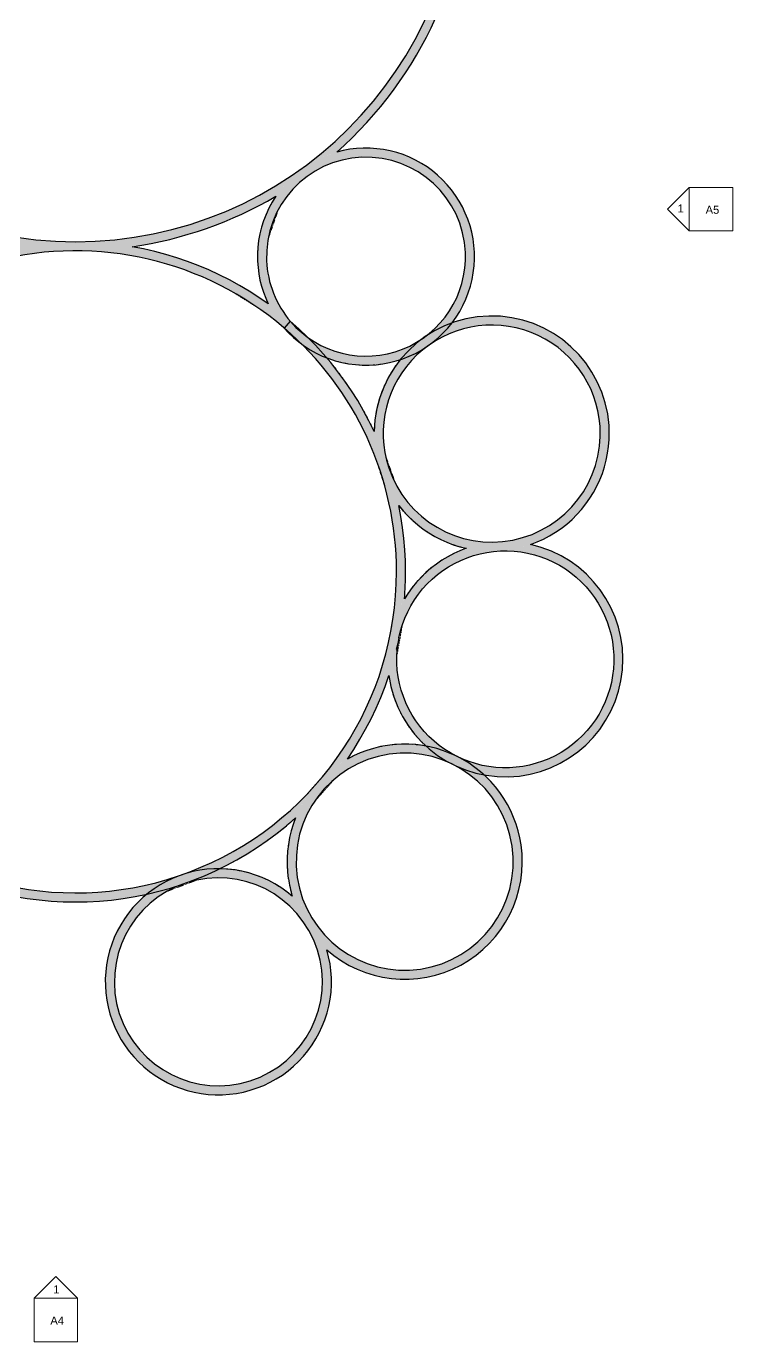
# Model space of a CAD drawing. Header units: inches. Extents: x -870 to 733, y -1250 to 961.
# Drawn here: x -48 to 733, y -1250 to 204 of the extents above; entities that cross this region are included whole.
import ezdxf

# ---------------------------------------------------------------- set-up
doc = ezdxf.new("R2010")
doc.units = ezdxf.units.IN
doc.header["$MEASUREMENT"] = 0
doc.linetypes.add('Overhead', pattern=[0.15625, 0.09375, -0.0625])
for name, color, linetype, lineweight in [('A-GENM', 13, 'Continuous', 9), ('A-ROOF', 132, 'Continuous', 13), ('A-WALL', 113, 'Continuous', 13), ('A-WALL-PATT', 111, 'Continuous', 13), ('G-ANNO-SYMB', 111, 'Continuous', 9)]:
    doc.layers.add(name, color=color, linetype=linetype, lineweight=lineweight)
doc.styles.add('Arial', font='arial.ttf', dxfattribs={"height": 8.851796})

# ---------------------------------------------------------------- blocks, each defined once
blk = doc.blocks.new('Opening-Cased - 36_ x 84_-254266-Extra Roof')
at = {"layer": 'A-GENM', "linetype": 'Overhead'}
blk.add_line((-18.2, 5), (17.4, 5), dxfattribs=at)
blk = doc.blocks.new('Opening-Cased - 36_ x 84_-V1-Extra Roof')
at = {"layer": 'A-GENM', "linetype": 'Overhead'}
blk.add_line((-17.2, 5), (16.8, 5), dxfattribs=at)
blk = doc.blocks.new('Opening-Cased - 36_ x 84_-V2-Extra Roof')
at = {"layer": 'A-GENM', "linetype": 'Overhead'}
blk.add_line((-17.2, -5), (16.7, -5), dxfattribs=at)
blk = doc.blocks.new('Opening-Cased - 36_ x 84_-V3-Extra Roof')
at = {"layer": 'A-GENM', "linetype": 'Overhead'}
blk.add_line((-18.2, 5), (16.4, 5), dxfattribs=at)
blk = doc.blocks.new('Opening-Cased - 36_ x 84_-V4-Extra Roof')
at = {"layer": 'A-GENM', "linetype": 'Overhead'}
blk.add_line((-18.3, 5), (17.7, 5), dxfattribs=at)
blk = doc.blocks.new('Opening-Cased - 36_ x 84_-V5-Extra Roof')
at = {"layer": 'A-GENM', "linetype": 'Overhead'}
blk.add_line((-18.1, 5), (16.6, 5), dxfattribs=at)
blk = doc.blocks.new('Opening-Cased - 36_ x 84_-V6-Extra Roof')
at = {"layer": 'A-GENM', "linetype": 'Overhead'}
blk.add_line((-17.1, 5), (17.7, 5), dxfattribs=at)
blk = doc.blocks.new('Opening-Cased - 36_ x 84_-V7-Extra Roof')
at = {"layer": 'A-GENM', "linetype": 'Overhead'}
blk.add_line((-18.2, 5), (17.3, 5), dxfattribs=at)
blk = doc.blocks.new('Opening-Cased - 36_ x 84_-V8-Extra Roof')
at = {"layer": 'A-GENM', "linetype": 'Overhead'}
blk.add_line((-18.1, 5), (17.3, 5), dxfattribs=at)
blk = doc.blocks.new('Elevation - Detail Number-164347-Extra Roof')
at = {"layer": 'G-ANNO-SYMB'}
for p, q in [((-0.25, -0.25), (-0.25, 0.25)), ((-0.25, 0.25), (0.25, 0.25)), ((0.25, 0.25), (0.25, -0.25)), ((0.25, -0.25), (-0.25, -0.25))]:
    blk.add_line(p, q, dxfattribs=at)
blk = doc.blocks.new('Elevation - Detail Number-164074-Extra Roof')
at = {"layer": 'G-ANNO-SYMB'}
for p, q in [((0, 0.25), (-0.25, 0)), ((0.25, 0), (0, 0.25)), ((-0.25, 0), (0.25, 0))]:
    blk.add_line(p, q, dxfattribs=at)

msp = doc.modelspace()

# ---------------------------------------------------------------- hatches: boundary and pattern name
at = {"layer": 'A-WALL-PATT'}
for points in [[(-56.9, -39.5), (-44.5, -37.5), (-31.9, -36), (-19.3, -34.9), (-6.7, -34.3), (5.9, -34), (-8.6, -33.8), (-23.2, -33), (-37.7, -31.8), (-52.2, -30.1), (-66.6, -27.8), (-80.9, -25.1), (-95.2, -21.9), (-109.3, -18.2), (-123.2, -14), (-137.1, -9.4), (-150.7, -4.3), (-164.2, 1.3), (-177.5, 7.3), (-190.5, 13.8), (-203.3, 20.8), (-215.9, 28.1), (-228.3, 35.9), (-240.3, 44.1), (-252.1, 52.7), (-263.5, 61.7), (-274.7, 71.1), (-285.5, 80.9), (-296, 91), (-306.1, 101.5), (-315.9, 112.3), (-325.3, 123.5), (-334.3, 134.9), (-342.9, 146.7), (-351.1, 158.8), (-358.9, 171.1), (-366.3, 183.7), (-373.2, 196.5), (-379.7, 209.6), (-385.7, 222.8), (-391.3, 236.3), (-396.4, 250), (-401.1, 263.8), (-405.2, 277.8), (-408.9, 291.9), (-412.1, 306.1), (-414.9, 320.4), (-417.1, 334.8), (-418.8, 349.3), (-420.1, 363.8), (-420.8, 378.4), (-421.1, 393), (-431.1, 393), (-430.8, 378.5), (-430.1, 364.1), (-428.9, 349.8), (-427.3, 335.5), (-425.1, 321.2), (-422.5, 307), (-419.5, 292.9), (-415.9, 279), (-411.9, 265.1), (-407.5, 251.4), (-402.6, 237.8), (-397.3, 224.4), (-391.5, 211.2), (-385.3, 198.2), (-378.6, 185.4), (-371.6, 172.8), (-364.1, 160.5), (-357.7, 156), (-351, 150.8), (-345.6, 146.1), (-339.9, 140.6), (-334.6, 134.8), (-329.6, 128.8), (-324.9, 122.5), (-320.5, 116), (-316.5, 109.2), (-312.9, 102.2), (-309.7, 95.1), (-306.8, 87.7), (-296.7, 77.7), (-286.2, 68), (-275.5, 58.6), (-264.4, 49.6), (-253, 41), (-241.4, 32.7), (-229.5, 24.8), (-217.4, 17.3), (-205, 10.2), (-192.4, 3.5), (-179.2, -2.9), (-166.5, -8.6), (-153.3, -14), (-139.9, -19), (-126.4, -23.5), (-112.7, -27.6), (-98.9, -31.3), (-85, -34.5), (-71, -37.2)], [(68.8, -39.5), (82.7, -37.2), (96.6, -34.5), (110.3, -31.4), (123.9, -27.8), (137.5, -23.8), (150.8, -19.3), (164.1, -14.4), (177.1, -9.1), (191, -2.9), (202.7, 2.8), (215.2, 9.3), (227.5, 16.3), (232, 22.5), (236.8, 28.5), (242.1, 34.1), (247.7, 39.4), (253.7, 44.4), (259.9, 48.9), (266.5, 53), (273.2, 56.7), (280.2, 59.9), (287.4, 62.7), (294.8, 65), (305.3, 74.7), (315.6, 84.6), (325.5, 94.9), (335, 105.4), (344.2, 116.3), (353.1, 127.5), (361.6, 139), (369.7, 150.8), (377.4, 162.7), (384.7, 175), (391.6, 187.5), (398.1, 200.1), (404.2, 213), (409.8, 226.1), (415.1, 239.4), (419.9, 252.8), (424.2, 266.4), (428.1, 280.1), (431.6, 294), (434.6, 307.9), (437.1, 322), (439.2, 336.1), (440.8, 350.2), (442, 364.4), (442.7, 378.7), (442.9, 393), (432.9, 393), (432.7, 378.4), (431.9, 363.8), (430.7, 349.3), (429, 334.8), (426.7, 320.4), (424, 306.1), (420.8, 291.9), (417.1, 277.8), (412.9, 263.8), (408.3, 250), (403.2, 236.3), (397.6, 222.8), (391.5, 209.6), (385.1, 196.5), (378.1, 183.7), (370.8, 171.1), (363, 158.8), (354.8, 146.7), (346.2, 134.9), (337.2, 123.5), (327.8, 112.3), (318, 101.5), (307.9, 91), (297.4, 80.9), (286.6, 71.1), (275.4, 61.7), (263.9, 52.7), (252.2, 44.1), (240.1, 35.9), (227.8, 28.1), (215.2, 20.8), (202.4, 13.8), (189.3, 7.3), (176, 1.3), (162.6, -4.3), (148.9, -9.4), (135.1, -14), (121.1, -18.2), (107, -21.9), (92.8, -25.1), (78.5, -27.8), (64.1, -30.1), (49.6, -31.8), (35.1, -33), (20.5, -33.8), (5.9, -34), (18.6, -34.3), (31.2, -34.9), (43.8, -36), (56.3, -37.5)], [(207.3, -55.4), (217.3, -55), (217.2, -47.6), (217.6, -40.3), (218.6, -33), (220, -25.8), (221.9, -18.7), (224.2, -11.7), (227, -4.9), (230.3, 1.7), (234, 8), (238.1, 14.1), (242.6, 19.9), (247.5, 25.4), (252.8, 30.5), (258.4, 35.3), (264.2, 39.7), (270.4, 43.7), (276.8, 47.3), (283.5, 50.4), (290.3, 53.1), (297.3, 55.4), (304.5, 57.1), (311.7, 58.4), (319, 59.2), (326.4, 59.5), (333.7, 59.3), (341, 58.6), (348.3, 57.4), (355.4, 55.8), (362.5, 53.7), (369.4, 51.1), (376.1, 48), (382.5, 44.5), (388.8, 40.6), (394.7, 36.3), (400.4, 31.6), (405.7, 26.5), (410.6, 21.1), (415.2, 15.4), (419.4, 9.4), (423.2, 3.1), (426.6, -3.5), (429.5, -10.2), (432, -17.1), (434, -24.2), (435.5, -31.4), (436.5, -38.7), (437.1, -46), (447.1, -45.6), (446.5, -37.9), (445.5, -30.3), (443.9, -22.8), (441.9, -15.4), (439.4, -8.1), (436.5, -1), (433.1, 5.9), (429.2, 12.6), (425, 19), (420.3, 25.1), (415.3, 30.9), (409.9, 36.4), (404.2, 41.5), (398.1, 46.3), (391.8, 50.6), (385.1, 54.6), (378.3, 58.1), (371.2, 61.1), (364, 63.7), (356.6, 65.8), (349.1, 67.5), (341.5, 68.6), (333.8, 69.3), (326.1, 69.5), (318.4, 69.2), (310.8, 68.4), (303.2, 67.1), (295.7, 65.3), (288.4, 63), (281.2, 60.3), (274.2, 57.2), (267.4, 53.5), (260.8, 49.5), (254.6, 45), (248.6, 40.2), (242.9, 35), (237.6, 29.4), (232.7, 23.5), (228.2, 17.3), (224, 10.8), (220.3, 4.1), (217, -2.9), (214.2, -10), (211.8, -17.4), (209.9, -24.8), (208.5, -32.4), (207.6, -40), (207.2, -47.7)], [(-325.5, -271.8), (-320.5, -259.5), (-315, -247.4), (-309.1, -235.5), (-302.8, -223.8), (-296, -212.3), (-288.8, -201.1), (-281.2, -190.2), (-273.1, -179.6), (-264.7, -169.3), (-255.9, -159.3), (-246.8, -149.7), (-237.2, -140.4), (-227.4, -131.5), (-217.2, -122.9), (-206.7, -114.8), (-195.9, -107), (-184.8, -99.6), (-173.5, -92.7), (-161.9, -86.2), (-149.1, -79.7), (-138, -74.5), (-125.7, -69.4), (-113.3, -64.7), (-100.6, -60.4), (-87.9, -56.7), (-75, -53.4), (-62, -50.6), (-48.9, -48.3), (-35.7, -46.5), (-22.5, -45.2), (-9.2, -44.4), (4.1, -44.1), (17.4, -44.2), (31, -44.9), (43.9, -46.1), (57.1, -47.8), (70.3, -49.9), (83.3, -52.6), (96.2, -55.7), (109, -59.3), (121.7, -63.4), (134.2, -68), (146.5, -73.1), (158.6, -78.6), (170.5, -84.5), (182.2, -90.9), (193.6, -97.7), (204.8, -104.9), (215.6, -112.6), (226.2, -120.7), (236.4, -129), (236.2, -128.8), (232.3, -124), (228.6, -119), (225.2, -113.7), (222, -108.4), (219.2, -102.8), (208.8, -95.6), (198.1, -88.7), (187.2, -82.3), (176.2, -76.2), (164.9, -70.5), (153.4, -65.2), (141.7, -60.2), (129.9, -55.7), (117.9, -51.6), (105.8, -48), (93.6, -44.7), (81.2, -41.9), (68.8, -39.5), (56.3, -37.5), (43.8, -36), (31, -34.9), (18.6, -34.3), (5.9, -34), (-6.7, -34.3), (-19.3, -34.9), (-31.9, -36), (-44.5, -37.5), (-56.9, -39.5), (-69.7, -42), (-82.3, -44.9), (-94.9, -48.2), (-107.3, -52), (-119.5, -56.3), (-131.6, -61), (-143.6, -66.1), (-155.3, -71.6), (-166.9, -77.5), (-178.2, -83.9), (-189.3, -90.6), (-200.1, -97.8), (-210.7, -105.3), (-221, -113.2), (-231, -121.4), (-240.7, -130), (-250.1, -138.9), (-259.2, -148.2), (-268, -157.8), (-276.4, -167.7), (-284.4, -177.9), (-292.1, -188.3), (-299.4, -199.1), (-306.3, -210), (-312.8, -221.3), (-319.3, -233.4), (-324.7, -244.4), (-330, -256.2), (-334.8, -268.2)], [(236.2, -128.8), (243.8, -122.3), (239.2, -116.5), (235, -110.5), (231.2, -104.2), (227.8, -97.6), (224.8, -90.9), (222.4, -83.9), (220.4, -76.8), (218.8, -69.6), (217.8, -62.3), (217.3, -55), (207.3, -55.4), (207.8, -62.4), (208.7, -69.4), (210, -76.3), (211.7, -83.1), (213.8, -89.8), (216.3, -96.4), (219.2, -102.8), (222, -108.4), (225.2, -113.7), (228.6, -119), (232.3, -124)], [(330.7, -170.5), (338.3, -170), (345.8, -169), (353.3, -167.6), (360.6, -165.7), (367.8, -163.4), (374.9, -160.6), (381.8, -157.4), (388.4, -153.7), (394.8, -149.6), (401, -145.1), (406.8, -140.3), (412.3, -135.1), (417.5, -129.5), (422.5, -123.4), (426.7, -117.5), (430.8, -111), (434.4, -104.4), (437.6, -97.5), (440.3, -90.4), (442.6, -83.2), (444.5, -75.8), (445.8, -68.3), (446.7, -60.8), (447.1, -53.2), (447.1, -45.6), (437.1, -46), (437.1, -53.4), (436.7, -60.7), (435.8, -68), (434.4, -75.2), (432.5, -82.3), (430.1, -89.3), (427.3, -96), (424, -102.6), (420.3, -109), (416.2, -115.1), (411.7, -120.9), (406.8, -126.3), (401.6, -131.5), (396, -136.3), (390.1, -140.7), (384, -144.7), (377.6, -148.3), (370.9, -151.4), (364.1, -154.1), (357.1, -156.4), (350, -158.1), (342.7, -159.4), (335.4, -160.2), (328.1, -160.5), (320.8, -160.3), (313.4, -159.6), (306.2, -158.5), (299, -156.8), (292, -154.7), (285.1, -152.2), (278.4, -149.1), (272, -145.6), (265.7, -141.7), (259.8, -137.4), (254.1, -132.8), (248.8, -127.7), (243.8, -122.3), (236.2, -128.8), (236.5, -129.1), (241.6, -134.7), (247.1, -139.9), (253, -144.8), (259.1, -149.3), (265.5, -153.4), (272.1, -157.1), (278.9, -160.4), (286, -163.2), (293.2, -165.6), (300.5, -167.5), (308, -169), (315.5, -169.9), (323.1, -170.4)], [(352.3, -283.9), (350.1, -276.6), (348.4, -269.1), (347.2, -261.5), (346.4, -253.9), (346.2, -246.2), (346.4, -238.5), (347.2, -230.8), (348.4, -223.3), (350.1, -215.8), (352.3, -208.4), (354.9, -201.2), (358, -194.2), (361.6, -187.3), (365.5, -180.8), (369.9, -174.5), (374.7, -168.4), (379.9, -162.7), (385.4, -157.4), (391.2, -152.4), (397.4, -147.8), (403.8, -143.6), (410.5, -139.8), (417.4, -136.5), (424.5, -133.6), (431.8, -131.1), (439.2, -129.2), (446.8, -127.7), (454.4, -126.7), (462.1, -126.2), (469.8, -126.2), (477.4, -126.6), (485, -127.6), (492.6, -129), (500, -131), (507.3, -133.4), (514.5, -136.2), (521.4, -139.6), (528.1, -143.3), (534.6, -147.5), (540.7, -152.1), (546.6, -157), (552.1, -162.4), (557.3, -168), (562.1, -174), (566.5, -180.3), (570.5, -186.9), (574.1, -193.7), (577.3, -200.7), (579.9, -207.9), (582.1, -215.2), (583.9, -222.7), (585.1, -230.3), (585.9, -238), (595.9, -237.3), (595.1, -229.4), (593.8, -221.5), (592.1, -213.8), (589.9, -206.2), (587.2, -198.7), (584.1, -191.4), (580.5, -184.3), (576.6, -177.4), (572.2, -170.8), (567.4, -164.5), (562.2, -158.4), (556.7, -152.7), (550.8, -147.4), (544.6, -142.4), (538.1, -137.8), (531.4, -133.6), (524.4, -129.9), (517.2, -126.5), (509.8, -123.6), (502.2, -121.2), (494.5, -119.2), (486.7, -117.7), (478.4, -116.7), (470.9, -116.2), (463, -116.1), (455.1, -116.6), (447.2, -117.5), (439.4, -118.9), (431.6, -120.8), (424, -123.1), (416.6, -125.9), (409.4, -129.2), (402.3, -132.9), (395.5, -137), (389, -141.5), (382.8, -146.4), (376.8, -151.7), (371.2, -157.3), (366, -163.3), (361.1, -169.5), (356.6, -176.1), (352.6, -182.9), (348.9, -190), (345.7, -197.2), (343, -204.7), (340.7, -212.3), (338.8, -220), (337.5, -227.8), (336.6, -235.7), (336.2, -243.7), (340.7, -253.6), (344.9, -263.6), (348.7, -273.7)], [(370.9, -399), (370.7, -386.8), (370.1, -374.5), (369.1, -362.3), (367.6, -350.1), (365.8, -337.9), (363.5, -325.8), (361.2, -315.3), (358.5, -304.7), (355.6, -294.3), (352.3, -283.9), (348.7, -273.7), (344.9, -263.6), (340.7, -253.6), (336.2, -243.7), (330.5, -232.1), (324.4, -220.8), (318, -209.7), (310.6, -198.1), (303.8, -188.1), (296.2, -177.8), (288.2, -167.7), (279.9, -157.9), (271.2, -148.4), (262.2, -139.2), (252.9, -130.3), (243.3, -121.8), (236.8, -129.4), (246.7, -138.2), (256.3, -147.4), (265.6, -157), (274.5, -166.9), (283, -177.1), (291.1, -187.7), (298.9, -198.5), (306.2, -209.7), (313.1, -221), (319.9, -233.4), (325.6, -244.6), (331.1, -256.7), (336.2, -269), (340.9, -281.4), (345.1, -294.1), (348.8, -306.9), (352, -319.8), (354.7, -332.8), (356.9, -346), (358.7, -359.2), (359.9, -372.4), (360.7, -385.7), (360.9, -399), (366.5, -399)], [(466.2, -376.1), (474.1, -375.9), (481.9, -375.1), (489.7, -374), (497.4, -372.3), (505, -370.2), (512.5, -367.6), (519.8, -364.5), (526.9, -361.1), (534.3, -356.8), (540.3, -352.9), (546.7, -348.2), (552.7, -343.1), (558.4, -337.7), (563.8, -331.9), (568.9, -325.8), (573.5, -319.5), (577.8, -312.8), (581.6, -305.9), (585, -298.8), (588, -291.5), (590.5, -284.1), (592.6, -276.4), (594.2, -268.7), (595.3, -260.9), (596, -253), (596.2, -245.2), (595.9, -237.3), (585.9, -238), (586.2, -245.7), (586, -253.4), (585.3, -261), (584.1, -268.6), (582.4, -276.1), (580.2, -283.5), (577.6, -290.8), (574.5, -297.8), (570.9, -304.7), (567, -311.3), (562.6, -317.6), (557.8, -323.6), (552.6, -329.3), (547.1, -334.7), (541.3, -339.7), (535.1, -344.3), (528.6, -348.6), (521.9, -352.4), (515, -355.7), (507.9, -358.6), (500.6, -361.1), (493.1, -363), (485.6, -364.5), (477.9, -365.5), (470.3, -366), (462.6, -366), (454.9, -365.6), (447.2, -364.6), (439.7, -363.1), (432.2, -361.2), (424.9, -358.8), (417.8, -355.9), (410.8, -352.6), (403.9, -348.7), (397.6, -344.6), (391.5, -340), (385.6, -335), (380.1, -329.7), (374.9, -324), (370.1, -317.9), (365.7, -311.6), (361.7, -305), (358.1, -298.2), (355, -291.2), (352.3, -283.9), (355.6, -294.3), (358.5, -304.7), (361.2, -315.3), (363.5, -325.8), (368.5, -331.9), (373.9, -337.7), (379.7, -343.1), (385.7, -348.2), (392, -352.9), (398.7, -357.2), (405.5, -361.1), (412.6, -364.5), (419.9, -367.6), (427.3, -370.2), (434.9, -372.3), (442.6, -374), (450.4, -375.1), (458.3, -375.9)], [(4.3, -764), (17.7, -763.9), (31.1, -763.2), (44.5, -762), (57.8, -760.3), (71, -758.2), (84.1, -755.6), (97.2, -752.5), (110.1, -748.9), (122.9, -744.8), (135.5, -740.3), (147.9, -735.3), (160.2, -729.9), (172.2, -724), (184, -717.7), (195.6, -710.9), (206.9, -703.7), (218, -696.1), (228.7, -688.2), (239.2, -679.8), (249.3, -671), (252.6, -663.7), (256.2, -656.5), (260.3, -649.7), (264.9, -643), (269.8, -636.7), (275.1, -630.7), (280.7, -625), (286.7, -619.7), (293.1, -614.7), (299.7, -610.2), (306.6, -606), (313.7, -595.3), (320.5, -584.2), (326.8, -573), (332.8, -561.5), (338.3, -549.8), (343.5, -538), (348.2, -525.9), (352.5, -513.7), (355.5, -504.2), (358.2, -494.6), (360.7, -485), (351.7, -484.2), (352.6, -476.9), (353.8, -469.7), (355.5, -462.6), (357.6, -455.5), (360, -448.6), (362.9, -441.8), (366.1, -435.2), (369.7, -428.8), (370.4, -418.9), (370.8, -409), (370.9, -399), (360.9, -399), (360.7, -412.3), (359.9, -425.5), (358.7, -438.7), (357, -451.8), (354.8, -464.9), (352.1, -477.8), (348.9, -490.7), (345.2, -503.4), (341.1, -516), (336.5, -528.4), (331.4, -540.8), (326, -552.7), (320, -564.5), (313.6, -576.1), (306.8, -587.5), (299.6, -598.6), (291.9, -609.4), (283.9, -619.9), (275.4, -630.1), (266.6, -640), (257.5, -649.6), (247.9, -658.8), (238.1, -667.6), (227.9, -676.1), (217.4, -684.2), (206.6, -691.9), (195.6, -699.1), (184.3, -706), (172.7, -712.4), (160.9, -718.4), (148.9, -724), (136.6, -729.1), (124.2, -733.8), (111.7, -737.9), (99, -741.6), (86.1, -744.9), (73.2, -747.6), (60.1, -749.9), (47, -751.7), (33.8, -752.9), (20.6, -753.7), (7.4, -754), (-5.9, -753.8), (-19.1, -753.2), (-32.3, -752), (-45.4, -750.3), (-58.5, -748.1), (-71.5, -745.5), (-84.3, -742.4), (-97.1, -738.8), (-109.7, -734.7), (-122.1, -730.1), (-134.4, -725.1), (-146.4, -719.7), (-158.3, -713.8), (-169.9, -707.4), (-181.3, -700.7), (-192.7, -693.3), (-203.3, -685.9), (-213.8, -677.9), (-224.1, -669.5), (-234, -660.7), (-243.6, -651.6), (-252.8, -642.1), (-261.7, -632.3), (-270.2, -622.1), (-278.3, -611.7), (-286.1, -600.9), (-293.4, -589.9), (-300.3, -578.6), (-306.8, -567.1), (-312.8, -555.3), (-318.4, -543.3), (-323.6, -531.1), (-328.3, -518.7), (-332.5, -506.1), (-336.3, -493.5), (-339.6, -480.6), (-342.4, -467.7), (-344.7, -454.6), (-346.5, -441.5), (-347.9, -428.4), (-348.7, -415.1), (-349.1, -401.9), (-348.9, -388.7), (-348.3, -375.4), (-347.2, -362.2), (-345.5, -349.1), (-343.4, -336), (-340.8, -323), (-337.8, -310.2), (-334.2, -297.4), (-330.2, -284.8), (-325.7, -272.3), (-329.6, -278), (-333.9, -283.4), (-338.6, -288.6), (-343.5, -293.5), (-346.7, -304.8), (-349.5, -316.2), (-352, -327.6), (-354.1, -339.2), (-355.9, -350.8), (-357.1, -361.6), (-358.1, -372.4), (-358.7, -383.2), (-359, -394.1), (-359, -404.9), (-358.7, -415.7), (-358.1, -425.8), (-357.2, -435.8), (-356.1, -445.8), (-352.9, -449.1), (-350, -452.6), (-347.5, -456.4), (-345.3, -460.5), (-343.6, -464.7), (-342.2, -469), (-341.3, -473.5), (-340.8, -478.1), (-340.7, -482.6), (-341.1, -487.2), (-341.9, -491.7), (-343.1, -496.1), (-344.7, -500.3), (-340.8, -513.1), (-336.4, -525.8), (-331.5, -538.3), (-326.1, -550.6), (-320.4, -562.6), (-314.1, -574.5), (-307.5, -586.1), (-300.4, -597.5), (-292.9, -608.6), (-285, -619.5), (-276.7, -630), (-268, -640.2), (-259, -650.1), (-249.6, -659.7), (-239.9, -668.9), (-229.8, -677.7), (-219.4, -686.2), (-208.4, -694.5), (-197.7, -701.9), (-186.5, -709.2), (-175, -716.1), (-163.2, -722.5), (-151.2, -728.5), (-139, -734), (-126.6, -739.1), (-114, -743.8), (-101.3, -747.9), (-88.4, -751.6), (-75.4, -754.9), (-62.3, -757.6), (-49.1, -759.9), (-35.8, -761.7), (-22.5, -762.9), (-9.1, -763.7)], [(610.7, -507.2), (611.1, -499.4), (611.1, -491.6), (610.7, -483.8), (609.7, -476), (608.3, -468.4), (606.4, -460.8), (604.1, -453.3), (601.3, -446), (598.1, -438.9), (594.5, -432), (590.2, -424.9), (586.1, -418.9), (581.3, -412.7), (576.1, -406.8), (570.6, -401.3), (564.8, -396.1), (558.6, -391.3), (552.2, -386.8), (545.6, -382.7), (538.7, -379.1), (531.5, -375.8), (524.3, -373), (516.8, -370.7), (509.2, -368.8), (501.6, -371.2), (493.8, -373.1), (485.9, -374.6), (478, -375.6), (470, -376), (462, -376), (454, -375.5), (446, -374.5), (438.1, -373), (430.8, -375.9), (423.7, -379.1), (416.8, -382.8), (409.8, -387.1), (403.7, -391.3), (397.5, -396.2), (391.7, -401.4), (386.2, -407), (381, -412.9), (376.2, -419), (371.8, -425.5), (367.8, -432.2), (364.1, -439.2), (360.9, -446.3), (358.2, -453.6), (355.9, -461.1), (354, -468.7), (352.6, -476.4), (351.7, -484.2), (361.7, -485.1), (362.5, -478.4), (363.6, -471.8), (365.5, -463.9), (367.6, -457.2), (370.2, -450.1), (373.3, -443.2), (376.8, -436.5), (380.8, -430), (385.1, -423.8), (389.8, -417.9), (394.9, -412.3), (400.4, -407), (406.1, -402.1), (412.2, -397.5), (418.5, -393.4), (425.1, -389.6), (431.9, -386.3), (438.9, -383.4), (446.1, -381), (453.4, -379), (460.8, -377.5), (468.3, -376.4), (475.8, -375.8), (483.4, -375.7), (491, -376.1), (498.5, -377), (505.9, -378.3), (513.3, -380.1), (520.5, -382.3), (527.6, -385), (534.5, -388.2), (541.2, -391.8), (547.6, -395.7), (553.8, -400.1), (559.7, -404.9), (565.2, -410), (570.5, -415.5), (575.3, -421.3), (579.8, -427.4), (584, -433.7), (587.7, -440.3), (590.9, -447.2), (593.8, -454.2), (596.2, -461.4), (598.1, -468.7), (599.6, -476.1), (600.6, -483.6), (601.1, -491.2), (601.2, -498.7), (600.7, -506.3)], [(480.5, -625.7), (488.5, -625.5), (496.5, -624.8), (504.5, -623.6), (512.4, -621.9), (520.1, -619.7), (527.8, -617.1), (535.2, -614), (542.4, -610.4), (549.4, -606.4), (556.1, -601.9), (562.6, -597.1), (568.7, -591.9), (574.5, -586.2), (579.9, -580.3), (585, -574), (589.6, -567.4), (593.9, -560.6), (597.7, -553.5), (601, -546.1), (603.9, -538.6), (606.3, -530.9), (608.3, -523.1), (609.7, -515.2), (610.7, -507.2), (600.7, -506.3), (599.8, -513.8), (598.5, -521.2), (596.6, -528.5), (594.3, -535.7), (591.6, -542.7), (588.4, -549.6), (584.8, -556.2), (580.8, -562.6), (576.4, -568.7), (571.7, -574.5), (566.5, -580.1), (561.1, -585.3), (555.3, -590.1), (549.2, -594.6), (542.9, -598.6), (536.3, -602.3), (529.5, -605.6), (522.5, -608.4), (515.3, -610.7), (508.1, -612.7), (500.7, -614.1), (493.2, -615.1), (485.7, -615.6), (478.1, -615.7), (470.6, -615.2), (463.1, -614.3), (455.7, -613), (448.4, -611.1), (441.2, -608.8), (434.2, -606.1), (427.3, -602.9), (420.7, -599.3), (414.3, -595.3), (408.2, -590.9), (402.4, -586.2), (396.8, -581), (391.6, -575.6), (386.8, -569.8), (382.3, -563.7), (378.3, -557.4), (374.6, -550.8), (371.3, -544), (368.5, -537), (366.2, -529.8), (364.2, -522.6), (362.8, -515.2), (361.8, -507.7), (361.3, -500.2), (361.2, -492.6), (361.7, -485.1), (362.5, -478.4), (363.6, -471.8), (362.2, -478.4), (360.7, -485), (358.2, -494.6), (355.5, -504.2), (352.5, -513.7), (353.8, -521.6), (355.7, -529.5), (358, -537.2), (360.8, -544.8), (364.1, -552.1), (367.8, -559.3), (372, -566.2), (376.5, -572.8), (381.6, -579.2), (386.9, -585.2), (392.6, -590.8), (398.7, -596.1), (405.1, -601.1), (411.7, -605.6), (418.7, -609.7), (425.9, -613.3), (433.2, -616.5), (440.8, -619.3), (448.6, -621.5), (456.4, -623.3), (464.4, -624.6), (472.4, -625.4), (478.4, -625.6)], [(241.3, -738.3), (251.2, -736.9), (250.3, -729.2), (250, -721.5), (250.1, -713.9), (250.7, -706.2), (251.8, -698.6), (253.4, -691), (255.4, -683.6), (258, -676.4), (261, -669.3), (264.4, -662.4), (268.3, -655.8), (272.6, -649.4), (277.3, -643.3), (282.4, -637.5), (287.8, -632.1), (293.6, -627), (299.7, -622.3), (306.6, -617.6), (312.7, -614.1), (319.5, -610.6), (326.6, -607.6), (333.9, -605.1), (341.3, -603), (348.8, -601.4), (356.4, -600.3), (364.1, -599.7), (371.8, -599.5), (379.5, -599.9), (387.1, -600.8), (394.7, -602.1), (402.2, -603.9), (409.5, -606.2), (416.7, -609), (423.7, -612.2), (430.4, -615.9), (436.9, -620), (443.2, -624.5), (449.1, -629.4), (454.7, -634.6), (460, -640.2), (464.9, -646.2), (469.4, -652.4), (473.5, -658.9), (477.2, -665.7), (480.4, -672.6), (483.2, -679.8), (485.5, -687.2), (487.3, -694.6), (488.7, -702.2), (498.6, -700.8), (497.2, -692.9), (495.3, -685.1), (492.9, -677.4), (490.1, -669.9), (486.8, -662.6), (483.1, -655.6), (479, -648.7), (474.4, -642.1), (469.4, -635.9), (464.1, -629.9), (458.4, -624.3), (452.4, -619), (446, -614.1), (439.4, -609.6), (432.5, -605.6), (425.4, -601.9), (418, -598.7), (410.5, -596), (402.8, -593.8), (395, -592), (387.1, -590.7), (379.1, -589.9), (371.1, -589.5), (363.1, -589.7), (355.1, -590.4), (347.2, -591.5), (339.4, -593.2), (331.7, -595.3), (324.1, -597.9), (316.7, -600.9), (309.5, -604.5), (302.5, -608.4), (295.8, -612.8), (289.2, -617.6), (283.2, -622.7), (277.4, -628.2), (272, -634.1), (266.9, -640.3), (262.2, -646.8), (258, -653.5), (254.1, -660.5), (250.7, -667.8), (247.7, -675.2), (245.2, -682.8), (243.2, -690.6), (241.7, -698.4), (240.6, -706.4), (240.1, -714.4), (240, -722.4), (240.4, -730.4), (240.7, -732.9)], [(371, -849.5), (378.9, -849.2), (386.8, -848.4), (394.7, -847.2), (402.4, -845.4), (410, -843.2), (417.5, -840.5), (424.7, -837.4), (431.8, -833.9), (438.7, -829.9), (445.3, -825.5), (451.6, -820.7), (457.6, -815.5), (463.3, -810), (468.6, -804.2), (473.6, -798), (478.2, -791.5), (482.4, -784.8), (486.2, -777.8), (489.5, -770.6), (492.4, -763.2), (494.8, -755.7), (496.8, -748), (498.3, -740.2), (499.3, -732.4), (499.9, -724.5), (499.9, -716.5), (499.5, -708.6), (498.6, -700.8), (488.7, -702.2), (489.6, -709.8), (489.9, -717.5), (489.8, -725.2), (489.2, -732.9), (488.1, -740.5), (486.5, -748), (484.5, -755.4), (481.9, -762.7), (478.9, -769.8), (475.5, -776.7), (471.6, -783.3), (467.3, -789.7), (462.6, -795.8), (457.5, -801.6), (452.1, -807), (446.3, -812.1), (440.2, -816.8), (433.9, -821.1), (427.2, -825), (420.4, -828.4), (413.3, -831.4), (406, -834), (398.6, -836.1), (391.1, -837.7), (383.5, -838.8), (375.8, -839.4), (368.1, -839.5), (360.4, -839.2), (352.8, -838.3), (345.2, -837), (337.7, -835.1), (330.4, -832.8), (323.2, -830.1), (316.2, -826.8), (309.5, -823.2), (303, -819.1), (296.7, -814.6), (290.8, -809.7), (285.2, -804.4), (279.9, -798.8), (275, -792.9), (270.5, -786.7), (266.4, -780.2), (262.7, -773.4), (259.5, -766.4), (256.7, -759.2), (254.4, -751.9), (252.6, -744.4), (251.2, -736.9), (241.3, -738.3), (242.4, -744.8), (243.9, -751.3), (245.7, -757.7), (250.8, -762.4), (255.7, -767.3), (260.3, -772.6), (264.6, -778.1), (268.5, -783.8), (272.2, -789.7), (275.5, -795.8), (278.5, -802.1), (281.4, -809.5), (283.9, -817), (290, -822), (296.4, -826.7), (303, -831), (310, -834.9), (317.1, -838.3), (324.4, -841.3), (331.9, -843.9), (339.6, -845.9), (347.4, -847.6), (355.2, -848.7), (363.1, -849.4), (366.5, -849.4)], [(49.5, -902.4), (58.6, -898.4), (55.8, -891.4), (53.5, -884.3), (51.7, -877), (50.3, -869.6), (49.4, -862.1), (49, -854.6), (49.1, -847.1), (49.7, -839.6), (50.8, -832.1), (52.3, -824.8), (54.4, -817.5), (56.9, -810.4), (59.8, -803.5), (63.2, -796.8), (67.1, -790.3), (71.3, -784.1), (76, -778.2), (81, -772.6), (86.4, -767.4), (92.1, -762.5), (98.2, -758), (104.5, -753.9), (111, -750.2), (117.8, -746.9), (124.8, -744.1), (132, -741.8), (139.3, -740), (146.7, -738.6), (154.1, -737.7), (161.7, -737.3), (169.2, -737.4), (176.7, -738), (184.1, -739.1), (191.5, -740.6), (198.8, -742.7), (205.8, -745.2), (212.7, -748.1), (219.5, -751.5), (225.9, -755.4), (232.1, -759.7), (238, -764.3), (243.6, -769.3), (248.9, -774.7), (253.8, -780.4), (258.3, -786.5), (262.4, -792.8), (266.1, -799.3), (269.3, -806.1), (278.5, -802.1), (275.1, -795), (271.3, -788.2), (267, -781.6), (262.4, -775.2), (257.4, -769.2), (252, -763.5), (246.2, -758.1), (240.1, -753.2), (233.8, -748.6), (227.1, -744.4), (220.2, -740.7), (213.1, -737.3), (205.8, -734.5), (198.3, -732.1), (190.7, -730.2), (183, -728.7), (175.2, -727.8), (167.3, -727.3), (159.5, -727.4), (151.7, -727.9), (143.9, -728.9), (136.2, -730.4), (128.6, -732.4), (121.1, -734.9), (113.8, -737.8), (106.7, -741.2), (99.9, -745), (93.3, -749.2), (86.9, -753.9), (80.9, -758.9), (75.2, -764.3), (69.8, -770), (64.9, -776.1), (60.3, -782.5), (56.1, -789.1), (52.3, -796), (49, -803.1), (46.2, -810.5), (43.8, -817.9), (41.9, -825.6), (40.4, -833.3), (39.5, -841.1), (39, -848.9), (39.1, -856.8), (39.6, -864.6), (40.6, -872.4), (42.1, -880.1), (44.1, -887.7), (46.6, -895.1)], [(160.6, -977.2), (168.5, -977.2), (176.3, -976.7), (184.1, -975.7), (191.8, -974.1), (199.4, -972.2), (206.8, -969.7), (214.1, -966.8), (221.2, -963.4), (228.1, -959.6), (234.7, -955.4), (241, -950.7), (247.1, -945.7), (252.8, -940.3), (258.1, -934.5), (263.1, -928.5), (267.7, -922.1), (271.9, -915.4), (275.6, -908.5), (278.9, -901.4), (281.8, -894.1), (284.2, -886.6), (286.1, -879), (287.5, -871.3), (288.5, -863.5), (288.9, -855.6), (288.9, -847.8), (288.4, -840), (287.3, -832.2), (285.8, -824.5), (283.9, -816.9), (281.4, -809.4), (278.5, -802.1), (269.3, -806.1), (272.1, -813.1), (274.4, -820.3), (276.3, -827.6), (277.7, -835), (278.6, -842.4), (279, -850), (278.9, -857.5), (278.3, -865), (277.2, -872.4), (275.6, -879.8), (273.6, -887), (271.1, -894.1), (268.1, -901.1), (264.7, -907.8), (260.9, -914.2), (256.6, -920.4), (251.9, -926.3), (246.9, -931.9), (241.5, -937.2), (235.8, -942.1), (229.8, -946.6), (223.5, -950.7), (216.9, -954.4), (210.1, -957.6), (203.1, -960.4), (196, -962.7), (188.7, -964.6), (181.3, -966), (173.8, -966.9), (166.3, -967.3), (158.8, -967.2), (151.3, -966.6), (143.8, -965.5), (136.5, -963.9), (129.2, -961.9), (122.1, -959.4), (115.2, -956.4), (108.5, -953), (102, -949.2), (95.8, -944.9), (89.9, -940.3), (84.3, -935.2), (79.1, -929.8), (74.2, -924.1), (69.7, -918.1), (65.6, -911.8), (61.9, -905.2), (58.6, -898.4), (49.5, -902.4), (52.9, -909.5), (56.7, -916.4), (60.9, -923), (65.5, -929.3), (70.6, -935.4), (76, -941.1), (81.7, -946.4), (87.8, -951.4), (94.2, -956), (100.8, -960.2), (107.7, -963.9), (114.8, -967.2), (122.2, -970.1), (129.6, -972.5), (137.3, -974.4), (145, -975.8), (152.8, -976.8)]]:
    msp.add_hatch(color=256, dxfattribs=at).paths.add_polyline_path(points, flags=0)

# ---------------------------------------------------------------- linework, layer by layer
at = {"layer": 'A-ROOF'}
for centre, radius, start, end in [((327.2, -50.5), 120, 146.1924, 147.8141), ((327.2, -50.5), 120, 153.1815, 155.1273), ((327.2, -50.5), 120, 149.5373, 151.4692), ((327.2, -50.5), 120, 160.4698, 162.4592), ((327.2, -50.5), 120, 156.8257, 158.7898), ((327.2, -50.5), 120, 167.7581, 169.8415), ((327.2, -50.5), 120, 164.114, 166.1398), ((327.2, -50.5), 120, 175.0464, 177.4762), ((327.2, -50.5), 120, 171.4023, 173.5894), ((327.2, -50.5), 120, 178.6905, 182.3346), ((327.2, -50.5), 120, 248.8292, 249.3826), ((5.9, -399), 365, 39.84, 40.4157), ((327.2, -50.5), 120, 251.1654, 252.9959), ((5.9, -399), 365, 37.8685, 38.946), ((327.2, -50.5), 120, 254.7791, 256.6093), ((327.2, -50.5), 120, 258.3928, 260.2226), ((327.2, -50.5), 120, 262.0064, 263.8359), ((327.2, -50.5), 120, 265.6201, 267.4493), ((327.2, -50.5), 120, 269.2337, 271.0626), ((327.2, -50.5), 120, 272.8473, 274.676), ((327.2, -50.5), 120, 276.4609, 278.2893), ((327.2, -50.5), 120, 280.0745, 281.9027), ((327.2, -50.5), 120, 283.6881, 285.516), ((466.2, -246.1), 130, 144.1949, 146.0256), ((327.2, -50.5), 120, 287.3016, 288.435), ((466.2, -246.1), 130, 141.0304, 142.5441), ((5.9, -399), 365, 35.8933, 36.9798), ((466.2, -246.1), 130, 151.1413, 152.9957), ((466.2, -246.1), 130, 147.6681, 149.5092), ((5.9, -399), 365, 33.912, 35.0144), ((5.9, -399), 365, 31.9194, 33.0496), ((466.2, -246.1), 130, 158.0876, 159.9835), ((466.2, -246.1), 130, 154.6144, 156.4864), ((5.9, -399), 365, 29.9019, 31.0853), ((466.2, -246.1), 130, 165.0339, 167.0194), ((466.2, -246.1), 130, 161.5607, 163.4914), ((5.9, -399), 365, 27.8097, 29.1213), ((5.9, -399), 365, 25.1944, 27.1577), ((466.2, -246.1), 130, 171.9801, 174.2959), ((466.2, -246.1), 130, 168.507, 170.5915), ((466.2, -246.1), 130, 175.4532, 178.9263), ((466.2, -246.1), 130, 217.8366, 221.232), ((466.2, -246.1), 130, 222.3608, 224.6276), ((466.2, -246.1), 130, 225.98, 228.0235), ((466.2, -246.1), 130, 229.4701, 231.4197), ((466.2, -246.1), 130, 232.917, 234.8163), ((466.2, -246.1), 130, 236.3444, 238.2135), ((466.2, -246.1), 130, 239.7612, 241.6112), ((466.2, -246.1), 130, 243.1717, 245.0097), ((466.2, -246.1), 130, 246.5781, 248.4091), ((466.2, -246.1), 130, 249.9817, 251.8098), ((481.2, -495.7), 130, 113.8523, 116.1092), ((466.2, -246.1), 130, 253.3833, 255.2121), ((481.2, -495.7), 130, 109.3452, 112.7271), ((466.2, -246.1), 130, 256.7835, 257.5406), ((481.2, -495.7), 130, 124.3687, 126.2565), ((481.2, -495.7), 130, 120.9347, 122.8738), ((481.2, -495.7), 130, 117.4579, 119.4914), ((481.2, -495.7), 130, 134.5846, 136.4061), ((481.2, -495.7), 130, 131.187, 133.0225), ((481.2, -495.7), 130, 127.7831, 129.6393), ((481.2, -495.7), 130, 144.7576, 146.5599), ((481.2, -495.7), 130, 141.3689, 143.1747), ((481.2, -495.7), 130, 137.9781, 139.7901), ((481.2, -495.7), 130, 148.1449, 149.0492), ((481.2, -495.7), 130, 187.9595, 191.3921), ((481.2, -495.7), 130, 192.5297, 194.8256), ((481.2, -495.7), 130, 196.1858, 198.2601), ((481.2, -495.7), 130, 199.7114, 201.696), ((481.2, -495.7), 130, 203.1934, 205.1338), ((481.2, -495.7), 130, 206.6557, 208.5742), ((481.2, -495.7), 130, 210.1073, 212.0184), ((481.2, -495.7), 130, 213.5525, 215.4684), ((481.2, -495.7), 130, 216.9936, 218.9278), ((481.2, -495.7), 130, 220.4319, 222.4043), ((370, -719.5), 130, 108.1063, 110.0058), ((370, -719.5), 130, 104.6571, 106.5801), ((370, -719.5), 130, 101.1895, 103.1562), ((370, -719.5), 130, 97.6823, 99.7336), ((370, -719.5), 130, 94.061, 96.312), ((370, -719.5), 130, 86.0509, 92.8912), ((370, -719.5), 130, 82.6302, 84.9566), ((481.2, -495.7), 130, 223.8682, 225.9167), ((370, -719.5), 130, 79.5511, 81.2864), ((481.2, -495.7), 130, 227.303, 227.5922), ((370, -719.5), 130, 118.4077, 119.1838), ((370, -719.5), 130, 114.9786, 116.8652), ((370, -719.5), 130, 111.5455, 113.4338), ((5.9, -399), 365, 307.7318, 309.0991), ((5.9, -399), 365, 309.779, 311.826), ((370, -719.5), 130, 160.7315, 162.5971), ((370, -719.5), 130, 158.0941, 159.1404), ((5.9, -399), 365, 305.6843, 306.9176), ((370, -719.5), 130, 167.628, 169.525), ((370, -719.5), 130, 164.1802, 166.0578), ((5.9, -399), 365, 301.5881, 302.7362), ((5.9, -399), 365, 303.6364, 304.8139), ((370, -719.5), 130, 174.5221, 176.5006), ((370, -719.5), 130, 171.0753, 173.0029), ((5.9, -399), 365, 295.934, 296.5552), ((5.9, -399), 365, 297.4898, 298.6109), ((5.9, -399), 365, 299.5393, 300.6704), ((370, -719.5), 130, 177.9684, 180.0421), ((370, -719.5), 130, 181.4144, 183.7147), ((164, -852.3), 125, 88.8448, 89.2747), ((164, -852.3), 125, 85.3653, 87.3672), ((164, -852.3), 125, 81.8836, 83.8461), ((164, -852.3), 125, 78.3987, 80.3429), ((164, -852.3), 125, 74.9091, 76.8497), ((164, -852.3), 125, 71.4121, 73.3624), ((164, -852.3), 125, 67.9025, 69.8791), ((164, -852.3), 125, 64.3682, 66.3984), ((164, -852.3), 125, 60.7762, 62.9197), ((370, -719.5), 130, 184.86, 188.3055), ((164, -852.3), 125, 56.9837, 59.4425), ((164, -852.3), 125, 52.4909, 55.9663), ((164, -852.3), 125, 49.1887, 51.8627)]:
    msp.add_arc(centre, radius, start, end, dxfattribs=at)
at = {"layer": 'A-WALL', "lineweight": 30}
for p, q in [((243.3, -121.8), (236.8, -129.4)), ((360.7, -485), (361.7, -485.1))]:
    msp.add_line(p, q, dxfattribs=at)
at = {"layer": 'A-WALL', "lineweight": 30, "flags": 128}
for points in [[(447.1, -45.6), (446.5, -38.2), (445.5, -30.8), (444.1, -23.5), (442.2, -16.3), (439.8, -9.2), (437, -2.3), (433.8, 4.5), (430.2, 11), (426.2, 17.3), (421.8, 23.3), (417, 29), (411.9, 34.5), (406.4, 39.6), (400.7, 44.3), (394.7, 48.7), (388.4, 52.7), (381.8, 56.3), (375.1, 59.5), (368.2, 62.3), (361.1, 64.6), (353.9, 66.5), (346.5, 67.9), (339.1, 68.9), (331.7, 69.4), (324.2, 69.5), (316.8, 69), (309.4, 68.2), (302, 66.8), (294.8, 65)], [(227.5, 16.3), (223.4, 9.8), (219.8, 3.2), (216.7, -3.7), (213.9, -10.7), (211.7, -18), (209.8, -25.3), (208.5, -32.8), (207.6, -40.3), (207.2, -47.8), (207.3, -55.4)], [(219.2, -102.8), (208.8, -95.6), (198.1, -88.7), (187.2, -82.3), (176.2, -76.2), (164.9, -70.5), (153.4, -65.2), (141.7, -60.2), (129.9, -55.7), (117.9, -51.6), (105.8, -48), (93.6, -44.7), (81.2, -41.9), (68.8, -39.5)], [(207.3, -55.4), (207.8, -62.4), (208.7, -69.4), (210, -76.3), (211.7, -83.1), (213.8, -89.8), (216.3, -96.4), (219.2, -102.8)], [(236.5, -129.1), (241.6, -134.7), (247.1, -139.9), (253, -144.8), (259.1, -149.3), (265.5, -153.4), (272.1, -157.1), (278.9, -160.4), (286, -163.2), (293.2, -165.6), (300.5, -167.5), (308, -169), (315.5, -169.9), (323.1, -170.4), (330.7, -170.5), (338.3, -170), (345.8, -169), (353.3, -167.6), (360.6, -165.7), (367.8, -163.4), (374.9, -160.6), (381.8, -157.4), (388.4, -153.7), (394.8, -149.6), (401, -145.1), (406.8, -140.3), (412.3, -135.1), (417.5, -129.5), (422.3, -123.6), (426.7, -117.5), (430.8, -111), (434.4, -104.4), (437.6, -97.5), (440.3, -90.4), (442.6, -83.2), (444.5, -75.8), (445.8, -68.3), (446.7, -60.8), (447.1, -53.2), (447.1, -45.6)], [(336.2, -243.7), (330.5, -232.1), (324.4, -220.8), (318, -209.7), (311.1, -198.8), (303.8, -188.1), (296.2, -177.8), (288.2, -167.7), (279.9, -157.9), (271.2, -148.4), (262.2, -139.2), (252.9, -130.3), (243.3, -121.8)], [(509.2, -368.8), (516.4, -366), (523.4, -362.8), (530.2, -359.2), (536.8, -355.3), (543.1, -350.9), (549.2, -346.2), (555, -341.1), (560.4, -335.7), (565.5, -329.9), (570.3, -323.9), (574.7, -317.6), (578.8, -311.1), (582.4, -304.3), (585.7, -297.3), (588.5, -290.2), (590.9, -282.9), (592.8, -275.5), (594.3, -267.9), (595.4, -260.3), (596, -252.6), (596.2, -245), (595.9, -237.3)], [(370.9, -399), (370.7, -386.8), (370.1, -374.5), (369.1, -362.3), (367.6, -350.1), (365.8, -337.9), (363.5, -325.8)], [(363.5, -325.8), (368.3, -331.6), (373.4, -337.1), (378.8, -342.4), (384.5, -347.2), (390.5, -351.8), (396.7, -356), (403.2, -359.8), (409.8, -363.3), (416.7, -366.3), (423.7, -369), (430.9, -371.2), (438.1, -373)], [(363.6, -471.8), (365.4, -464.4), (367.6, -457.2), (370.2, -450.1), (373.3, -443.2), (376.8, -436.5), (380.8, -430), (385.1, -423.8), (389.8, -417.9), (394.9, -412.3), (400.4, -407), (406.1, -402.1), (412.2, -397.5), (418.5, -393.4), (425.1, -389.6), (431.9, -386.3), (438.9, -383.4), (446.1, -381), (453.4, -379), (460.8, -377.5), (468.3, -376.4), (475.8, -375.8), (483.4, -375.7), (491, -376.1), (498.5, -377), (505.9, -378.3), (513.3, -380.1), (520.5, -382.3), (527.6, -385), (534.5, -388.2), (541.2, -391.8), (547.6, -395.7), (553.8, -400.1), (559.7, -404.9), (565.2, -410), (570.5, -415.5), (575.3, -421.3), (579.8, -427.4), (584, -433.7), (587.7, -440.3), (590.9, -447.2), (593.8, -454.2), (596.2, -461.4), (598.1, -468.7), (599.6, -476.1), (600.6, -483.6), (601.1, -491.2), (601.2, -498.7), (600.7, -506.3)], [(438.1, -373), (431.1, -375.7), (424.3, -378.8), (417.6, -382.3), (411.2, -386.2), (405, -390.4), (399, -395), (393.4, -399.9), (388, -405.1), (382.9, -410.6), (378.2, -416.4), (373.8, -422.5), (369.7, -428.8)], [(363.6, -471.8), (362.2, -478.4), (360.7, -485)], [(600.7, -506.3), (599.8, -513.8), (598.5, -521.2), (596.6, -528.5), (594.3, -535.7), (591.6, -542.7), (588.4, -549.6), (584.8, -556.2), (580.8, -562.6), (576.4, -568.7), (571.7, -574.5), (566.5, -580.1), (561.1, -585.3), (555.3, -590.1), (549.2, -594.6), (542.9, -598.6), (536.3, -602.3), (529.5, -605.6), (522.5, -608.4), (515.3, -610.7), (508.1, -612.7), (500.7, -614.1), (493.2, -615.1), (485.7, -615.6), (478.1, -615.7), (470.6, -615.2), (463.1, -614.3), (455.7, -613), (448.4, -611.1), (441.2, -608.8), (434.2, -606.1), (427.3, -602.9), (420.7, -599.3), (414.3, -595.3), (408.2, -590.9), (402.4, -586.2), (396.8, -581), (391.6, -575.6), (386.8, -569.8), (382.3, -563.7), (378.3, -557.4), (374.6, -550.8), (371.3, -544), (368.5, -537), (366.2, -529.8), (364.2, -522.6), (362.8, -515.2), (361.8, -507.7), (361.3, -500.2), (361.2, -492.6), (361.7, -485.1)], [(306.6, -606), (313.7, -595.3), (320.5, -584.2), (326.8, -573), (332.8, -561.5), (338.3, -549.8), (343.5, -538), (348.2, -525.9), (352.5, -513.7)], [(498.6, -700.8), (497.2, -693), (495.4, -685.4), (493.1, -677.9), (490.3, -670.5), (487.2, -663.3), (483.5, -656.3), (479.5, -649.6), (475.1, -643.1), (470.3, -636.9), (465.1, -630.9), (459.6, -625.4), (453.7, -620.1), (447.6, -615.2), (441.1, -610.7), (434.4, -606.6), (427.5, -602.9), (420.3, -599.7), (413, -596.9), (405.5, -594.5), (397.9, -592.6), (390.1, -591.1), (382.3, -590.1), (374.5, -589.6), (366.6, -589.6), (358.8, -590), (351, -590.9), (343.2, -592.3), (335.6, -594.2), (328.1, -596.5), (320.7, -599.2), (313.5, -602.4), (306.6, -606)], [(-60.5, -757.9), (-47.4, -760.1), (-34.1, -761.8), (-20.9, -763.1), (-7.6, -763.8), (5.8, -764), (19.1, -763.8), (32.4, -763.1), (45.7, -761.9), (58.9, -760.2), (72.1, -758), (85.1, -755.4), (98.1, -752.2), (110.9, -748.6), (123.6, -744.6), (136.1, -740), (148.5, -735), (160.7, -729.6), (172.6, -723.7), (184.4, -717.4), (195.9, -710.7), (207.2, -703.6), (218.1, -696), (228.8, -688.1), (239.2, -679.7), (249.3, -671)], [(249.3, -671), (246.7, -678.2), (244.5, -685.5), (242.7, -692.9), (241.4, -700.4), (240.5, -707.9), (240, -715.5), (240, -723.1), (240.4, -730.7), (241.3, -738.3)], [(245.7, -757.7), (239.6, -752.7), (233.2, -748.2), (226.5, -744.1), (219.6, -740.4), (212.5, -737.1), (205.2, -734.3), (197.7, -731.9), (190.1, -730), (182.4, -728.6), (174.6, -727.7), (166.8, -727.3), (159, -727.4), (151.2, -727.9), (143.4, -729), (135.7, -730.5), (128.1, -732.5), (120.7, -735), (113.4, -738), (106.4, -741.3), (99.5, -745.2), (92.9, -749.4), (86.6, -754.1), (80.6, -759.1), (75, -764.5), (69.6, -770.3), (64.7, -776.3), (60.1, -782.7), (56, -789.3), (52.2, -796.2), (48.9, -803.3), (46.1, -810.7), (43.7, -818.1), (41.8, -825.7), (40.4, -833.4), (39.5, -841.2), (39, -849), (39.1, -856.9), (39.6, -864.7), (40.6, -872.5), (42.1, -880.1), (44.1, -887.7), (46.6, -895.2), (49.5, -902.4)], [(49.5, -902.4), (52.9, -909.5), (56.7, -916.4), (60.9, -923), (65.5, -929.3), (70.6, -935.4), (76, -941.1), (81.7, -946.4), (87.8, -951.4), (94.2, -956), (100.8, -960.1), (107.7, -963.9), (114.8, -967.2), (122.1, -970.1), (129.6, -972.5), (137.2, -974.4), (144.9, -975.8), (152.7, -976.8), (160.6, -977.2), (168.4, -977.2), (176.3, -976.7), (184, -975.7), (191.7, -974.2), (199.3, -972.2), (206.8, -969.7), (214.1, -966.8), (221.2, -963.4), (228, -959.6), (234.7, -955.4), (241, -950.7), (247, -945.7), (252.7, -940.3), (258.1, -934.6), (263, -928.5), (267.6, -922.1), (271.8, -915.5), (275.6, -908.6), (278.9, -901.5), (281.7, -894.2), (284.1, -886.7), (286.1, -879.1), (287.5, -871.4), (288.5, -863.6), (288.9, -855.7), (288.9, -847.9), (288.4, -840), (287.4, -832.3), (285.9, -824.6), (283.9, -817)]]:
    msp.add_lwpolyline(points, dxfattribs=at)
at = {"layer": 'A-WALL', "flags": 128}
msp.add_lwpolyline([(361.7, -485.1), (362.5, -478.4), (363.6, -471.8)], dxfattribs=at)
at = {"layer": 'A-WALL', "lineweight": 30}
for centre, radius, start, end in [((5.9, 393), 427, 180, 270), ((5.9, 393), 427, 270, 0), ((5.9, 393), 437, 311.3788, 360), ((327.2, -50.5), 110, 2.3346, 182.3346), ((5.9, 393), 437, 278.2711, 300.4591), ((5.9, -399), 355, 49.4982, 159.0009), ((327.2, -50.5), 110, 182.3346, 220.7381), ((327.2, -50.5), 110, 220.7381, 2.3346), ((466.2, -246.1), 130, 3.8942, 178.9263), ((5.9, -399), 355, 0, 49.4377), ((466.2, -246.1), 120, 3.8942, 198.3815), ((466.2, -246.1), 120, 198.3815, 3.8942), ((5.9, -399), 355, 159.0871, 360), ((481.2, -495.7), 130, 354.9317, 77.5406), ((5.9, -399), 365, 355.3172, 360), ((481.2, -495.7), 130, 187.9595, 354.9317), ((370, -719.5), 120, 8.3055, 188.3055), ((370, -719.5), 120, 188.3055, 8.3055), ((370, -719.5), 130, 228.5417, 8.3055), ((164, -852.3), 115, 23.6554, 203.6554), ((370, -719.5), 130, 188.3055, 197.0591), ((164, -852.3), 115, 203.6554, 23.6554)]:
    msp.add_arc(centre, radius, start, end, dxfattribs=at)
at = {"layer": 'A-WALL'}
msp.add_arc((481.2, -495.7), 120, 168.5042, 174.9322, dxfattribs=at)

# ---------------------------------------------------------------- block references
at = {"layer": 'A-GENM'}
for name, p, rotation in [('Opening-Cased - 36_ x 84_-254266-Extra Roof', (219.8, -13.5), 250.833014313194), ('Opening-Cased - 36_ x 84_-V1-Extra Roof', (196.6, -94.2), 147.9230533814856), ('Opening-Cased - 36_ x 84_-V3-Extra Roof', (348, -288.4), 107.8774129215224), ('Opening-Cased - 36_ x 84_-V2-Extra Roof', (349.7, -287.8), 109.8467117516901), ('Opening-Cased - 36_ x 84_-V5-Extra Roof', (357.7, -473.4), 78.02117128995936), ('Opening-Cased - 36_ x 84_-V4-Extra Roof', (359.4, -474.3), 259.8949754037817), ('Opening-Cased - 36_ x 84_-V6-Extra Roof', (275.9, -636.5), 48.62498416600676), ('Opening-Cased - 36_ x 84_-V7-Extra Roof', (277.3, -637.6), 228.3607572402967), ('Opening-Cased - 36_ x 84_-V8-Extra Roof', (121.6, -741.5), 200.791967145849)]:
    msp.add_blockref(name, p, dxfattribs=dict(at, rotation=rotation))
at = {"layer": 'G-ANNO-SYMB', "xscale": 95.99999999999994, "yscale": 95.99999999999994, "zscale": 95.99999999999994, "rotation": 90}
msp.add_blockref('Elevation - Detail Number-164074-Extra Roof', (684.6, 2), dxfattribs=at)
at = {"layer": 'G-ANNO-SYMB', "xscale": 95.99999999999994, "yscale": 95.99999999999994, "zscale": 95.99999999999994}
for name, p in [('Elevation - Detail Number-164347-Extra Roof', (708.6, 2)), ('Elevation - Detail Number-164074-Extra Roof', (-15.7, -1202.3)), ('Elevation - Detail Number-164347-Extra Roof', (-15.7, -1226.3))]:
    msp.add_blockref(name, p, dxfattribs=at)

# ---------------------------------------------------------------- next in the draw order: texts
at = {"layer": 'G-ANNO-SYMB', "char_height": 8.85, "attachment_point": 2, "line_spacing_factor": 0.938532, "style": 'Arial', "bg_fill": 3, "box_fill_scale": 1.25, "bg_fill_color": 0, "bg_fill_transparency": 0}
for s, insert, width in [('1', (675.1, 7.3), 8.208), ('A5', (710.2, 5.8), 18.036), ('1', (-15.2, -1188), 8.208), ('A4', (-14.2, -1222.5), 18.036)]:
    msp.add_mtext(s, dxfattribs=dict(at, insert=insert, width=width))

doc.saveas('drawing.dxf')
